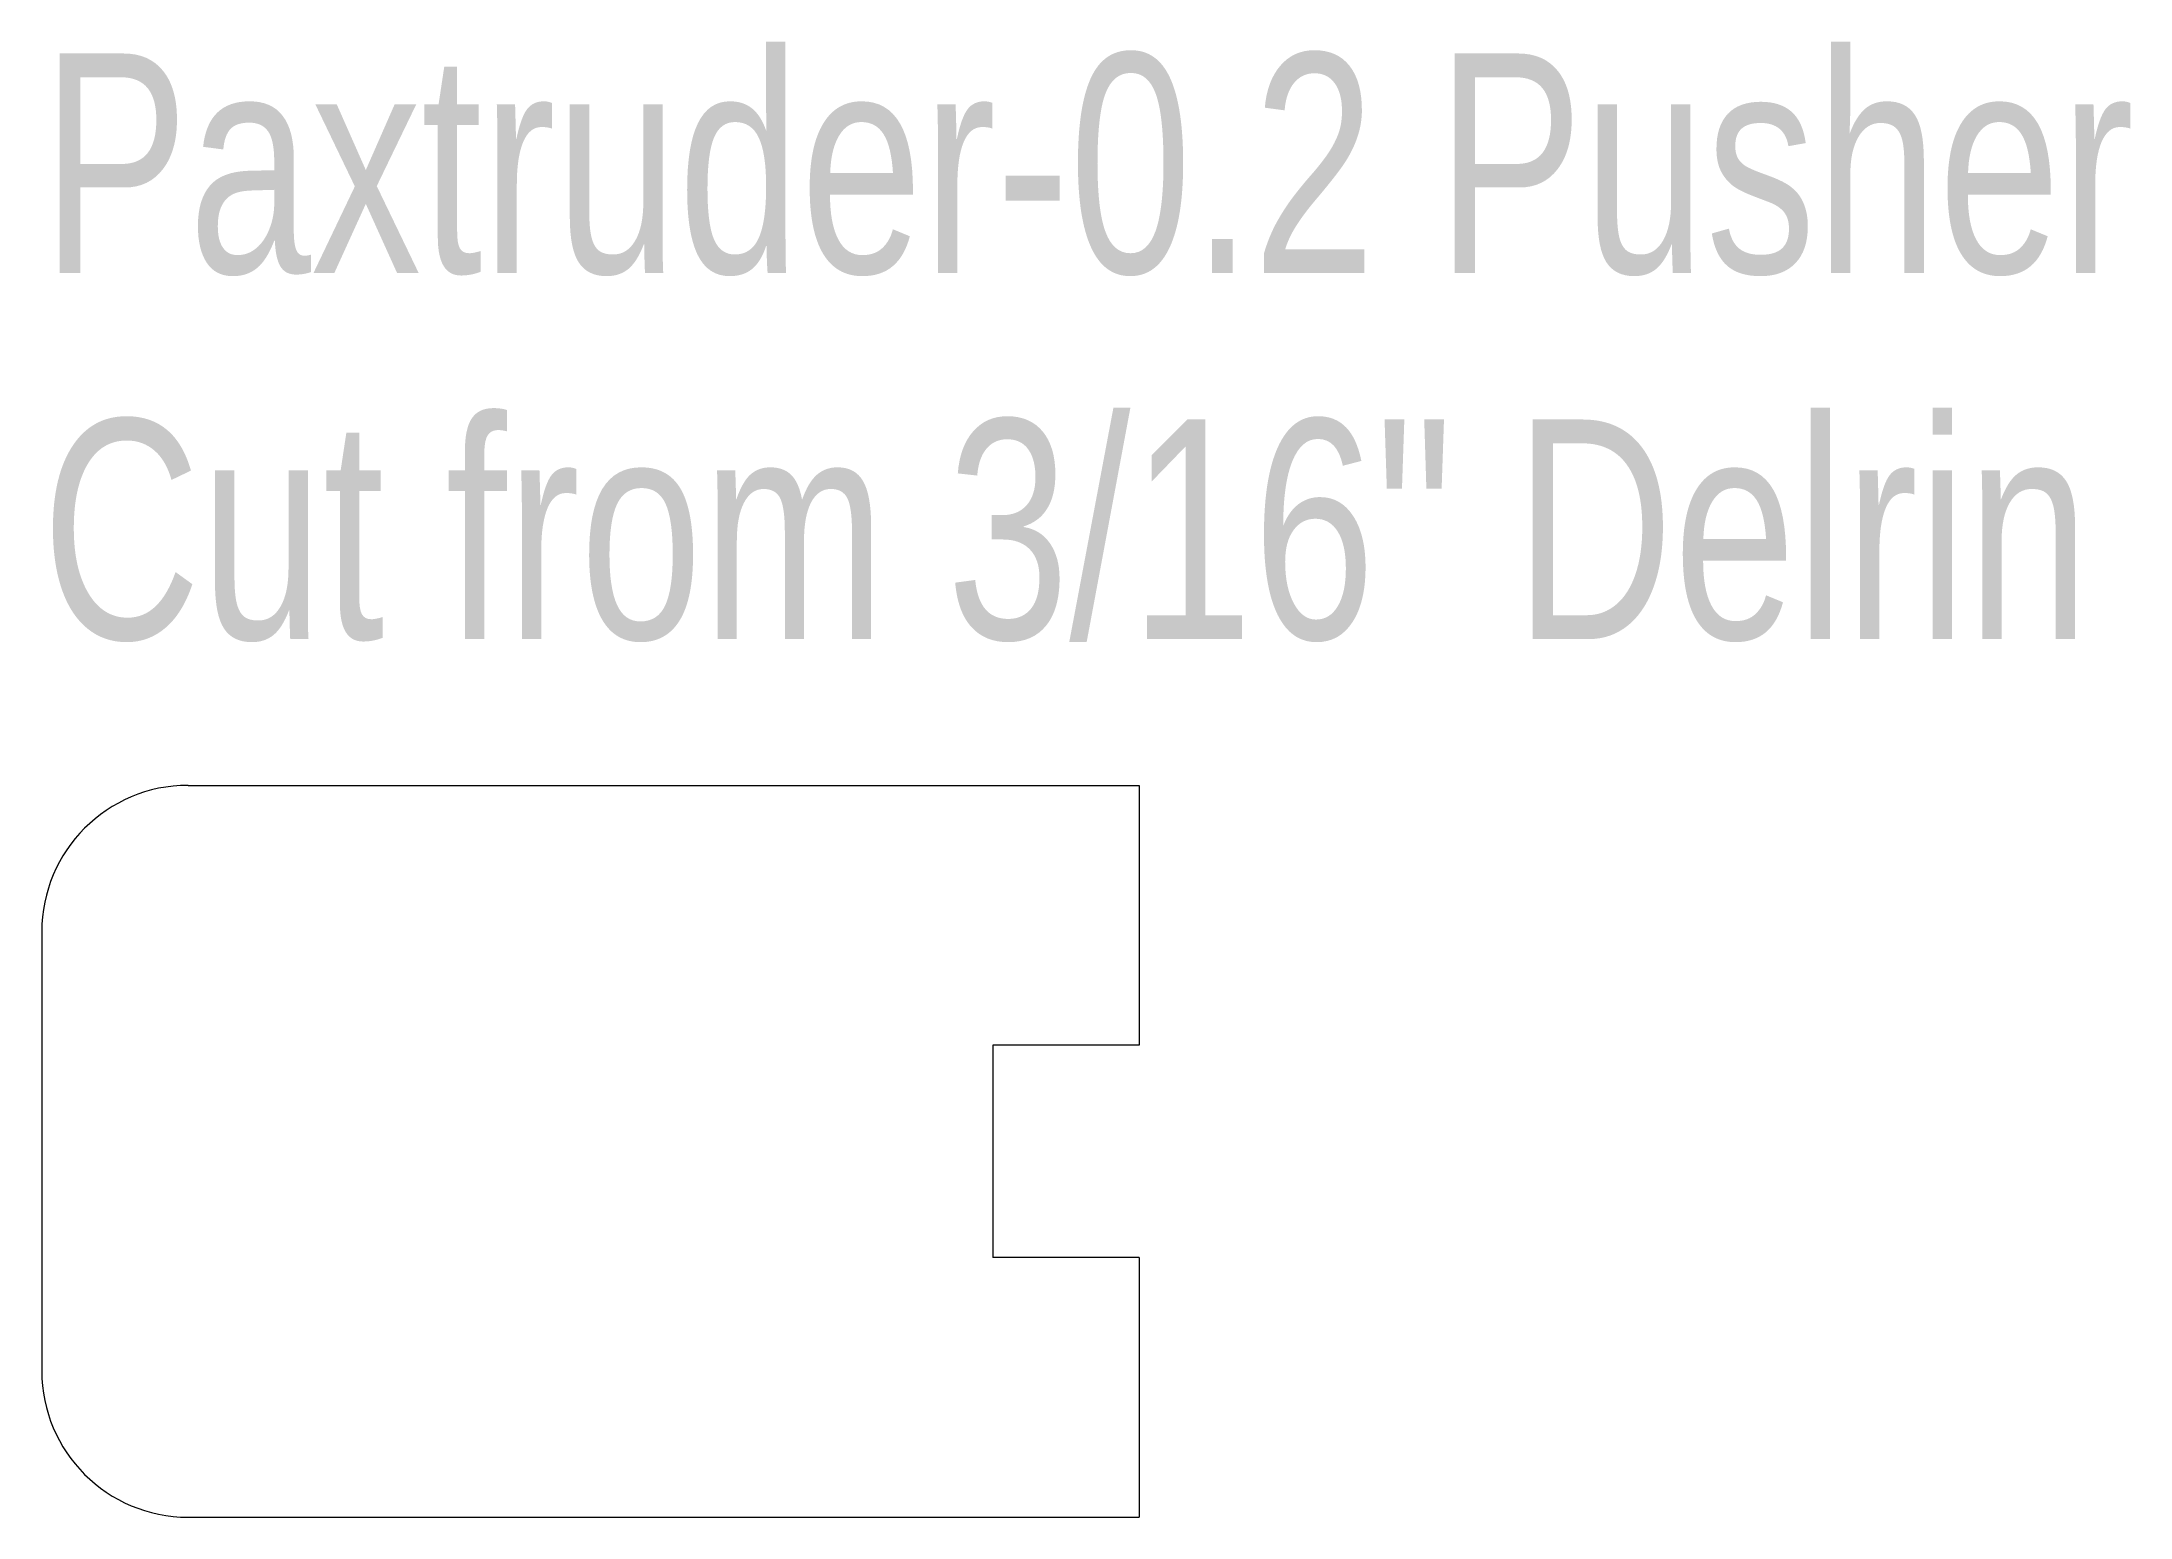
# Model space of a CAD drawing. Header units: millimetres. Extents: x 0 to 28.5, y 0 to 20.2.
import ezdxf

# ---------------------------------------------------------------- set-up
doc = ezdxf.new("R2010")
doc.units = ezdxf.units.MM
doc.layers.get('0').update_dxf_attribs({"linetype": 'CONTINUOUS', "lineweight": 0})
doc.layers.add('Pusher', color=7, linetype='CONTINUOUS', lineweight=0)
doc.layers.add('Text', color=4, linetype='CONTINUOUS', lineweight=0)
doc.styles.get("Standard").update_dxf_attribs({"font": 'txt', "width": 0.75})

msp = doc.modelspace()

# ---------------------------------------------------------------- linework, layer by layer
for p, q in [((2, 10), (15, 10)), ((2, 0), (15, 0))]:
    msp.add_line(p, q)
for centre, start, end in [((2, 8), 90, 180), ((2, 2), 180, 270)]:
    msp.add_arc(centre, 2, start, end)
at = {"layer": 'Pusher'}
for p, q in [((15, 10), (15, 6.45)), ((0, 8), (0, 2)), ((13, 6.45), (13, 3.55)), ((15, 6.45), (13, 6.45)), ((15, 3.55), (13, 3.55)), ((15, 3.55), (15, 0))]:
    msp.add_line(p, q, dxfattribs=at)

# ---------------------------------------------------------------- texts
at = {"layer": 'Text', "insert": (0, 20), "char_height": 3, "width": 100, "attachment_point": 1}
msp.add_mtext('Paxtruder-0.2\\~Pusher\\PCut\\~from\\~3/16"\\~Delrin', dxfattribs=at)

doc.saveas('drawing.dxf')
